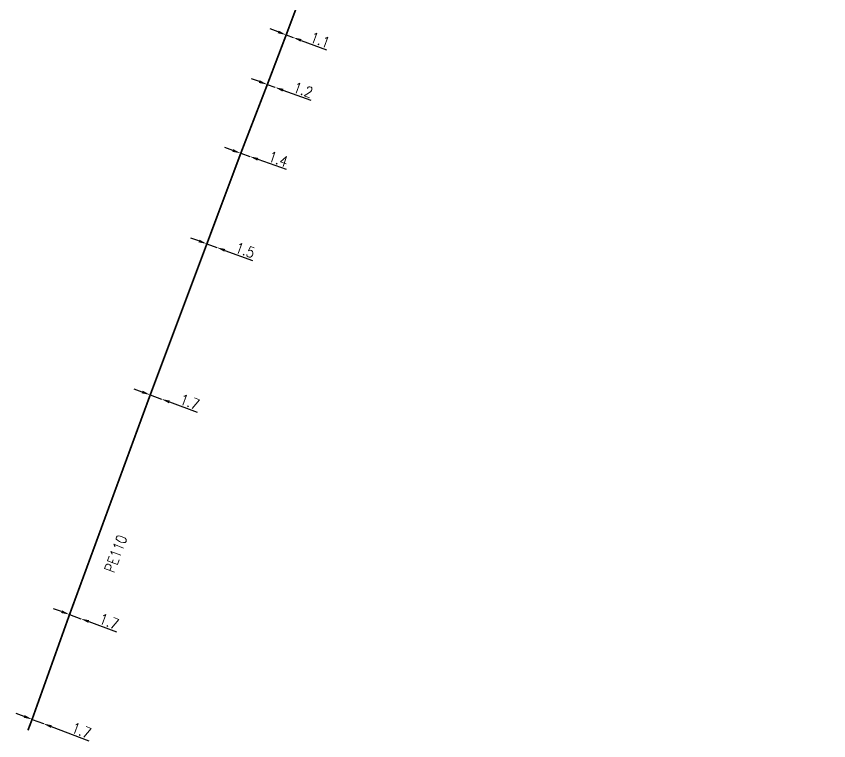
# Model space of a CAD drawing. Header units: millimetres. Extents: x 146997 to 147991, y 130998 to 131775.
# Drawn here: x 147218.6 to 147333.6, y 130998.5 to 131101.2 of the extents above; entities that cross this region are included whole.
import ezdxf
from ezdxf.enums import TextEntityAlignment as Align

# ---------------------------------------------------------------- set-up
doc = ezdxf.new("R2010")
doc.units = ezdxf.units.MM
doc.header["$PDMODE"] = 34
doc.linetypes.add('L_100_PE', pattern=[14, 10, -1.5, 1, -1.5])
doc.layers.get('Defpoints').update_dxf_attribs({"linetype": 'CONTINUOUS'})
doc.layers.add('L_140', color=3, linetype='CONTINUOUS')
doc.styles.get("Standard").update_dxf_attribs({"font": 'romans.shx', "width": 0.85})
doc.dimstyles.get("Standard").update_dxf_attribs({"dimtxt": 1.5, "dimasz": 1.2, "dimexe": 0.625, "dimexo": 0.625, "dimgap": 0.25, "dimtad": 1, "dimdec": 1, "dimzin": 0, "dimdsep": 46, "dimtxsty": 'Standard', "dimcen": -0.5, "dimadec": 0, "dimazin": 0, "dimtfac": 1, "dimtdec": 1, "dimtmove": 0, "dimatfit": 3, "dimfxl": 0, "dimtolj": 1, "dimtzin": 0, "dimarcsym": 0})

# ---------------------------------------------------------------- blocks, each defined once
blk = doc.blocks.new('*D514')
at = {"layer": 'Defpoints', "color": 0, "linetype": 'Continuous', "transparency": 16777216}
for p in [(147237.54, 131047.51), (147239.13, 131046.93), (147239.13, 131046.93)]:
    blk.add_point(p, dxfattribs=at)
at = {"layer": 'L_140', "color": 0, "linetype": 'Continuous', "lineweight": -2, "transparency": 16777216}
for p, q in [((147236.41, 131047.92), (147235.28, 131048.34)), ((147237.54, 131047.51), (147239.13, 131046.93)), ((147240.26, 131046.51), (147244.19, 131045.07))]:
    blk.add_line(p, q, dxfattribs=at)
at = {"layer": 'L_140', "color": 0, "linetype": 'Continuous', "transparency": 16777216}
for points in [[(147236.48, 131048.11), (147236.34, 131047.74), (147237.54, 131047.51)], [(147240.33, 131046.7), (147240.19, 131046.32), (147239.13, 131046.93)]]:
    blk.add_solid(points, dxfattribs=at)
at = {"layer": 'L_140', "color": 0, "linetype": 'Continuous', "transparency": 16777216, "insert": (147243.13, 131046.52), "char_height": 1.5, "attachment_point": 5, "rotation": 339.8356}
blk.add_mtext('\\A1;1.7', dxfattribs=at)
blk = doc.blocks.new('*D515')
at = {"layer": 'Defpoints', "color": 0, "linetype": 'Continuous', "transparency": 16777216}
for p in [(147220.82, 131001.55), (147222.41, 131000.95), (147222.41, 131000.95)]:
    blk.add_point(p, dxfattribs=at)
at = {"layer": 'L_140', "color": 0, "linetype": 'Continuous', "lineweight": -2, "transparency": 16777216}
for p, q in [((147219.7, 131001.97), (147218.57, 131002.39)), ((147220.82, 131001.55), (147222.41, 131000.95)), ((147223.53, 131000.52), (147228.85, 130998.52))]:
    blk.add_line(p, q, dxfattribs=at)
at = {"layer": 'L_140', "color": 0, "linetype": 'Continuous', "transparency": 16777216}
for points in [[(147219.77, 131002.16), (147219.63, 131001.78), (147220.82, 131001.55)], [(147223.6, 131000.71), (147223.46, 131000.34), (147222.41, 131000.95)]]:
    blk.add_solid(points, dxfattribs=at)
at = {"layer": 'L_140', "color": 0, "linetype": 'Continuous', "transparency": 16777216, "insert": (147227.81, 130999.98), "char_height": 1.5, "attachment_point": 5, "rotation": 339.3302}
blk.add_mtext('\\A1;1.7', dxfattribs=at)
blk = doc.blocks.new('*D516')
at = {"layer": 'Defpoints', "color": 0, "linetype": 'Continuous', "transparency": 16777216}
for p in [(147250.36, 131081.74), (147251.64, 131081.29), (147251.64, 131081.29)]:
    blk.add_point(p, dxfattribs=at)
at = {"layer": 'L_140', "color": 0, "linetype": 'Continuous', "lineweight": -2, "transparency": 16777216}
for p, q in [((147249.23, 131082.14), (147248.1, 131082.54)), ((147250.36, 131081.74), (147251.64, 131081.29)), ((147252.77, 131080.89), (147256.77, 131079.47))]:
    blk.add_line(p, q, dxfattribs=at)
at = {"layer": 'L_140', "color": 0, "linetype": 'Continuous', "transparency": 16777216}
for points in [[(147249.3, 131082.33), (147249.17, 131081.95), (147250.36, 131081.74)], [(147252.84, 131081.08), (147252.7, 131080.7), (147251.64, 131081.29)]]:
    blk.add_solid(points, dxfattribs=at)
at = {"layer": 'L_140', "color": 0, "linetype": 'Continuous', "transparency": 16777216, "insert": (147255.67, 131080.92), "char_height": 1.5, "attachment_point": 5, "rotation": 340.4789}
blk.add_mtext('\\A1;1.4', dxfattribs=at)
blk = doc.blocks.new('*D517')
at = {"layer": 'Defpoints', "color": 0, "linetype": 'Continuous', "transparency": 16777216}
for p in [(147254.12, 131091.48), (147255.2, 131091.09), (147255.2, 131091.09)]:
    blk.add_point(p, dxfattribs=at)
at = {"layer": 'L_140', "color": 0, "linetype": 'Continuous', "lineweight": -2, "transparency": 16777216}
for p, q in [((147252.99, 131091.89), (147251.86, 131092.3)), ((147254.12, 131091.48), (147255.2, 131091.09)), ((147256.33, 131090.68), (147260.27, 131089.26))]:
    blk.add_line(p, q, dxfattribs=at)
at = {"layer": 'L_140', "color": 0, "linetype": 'Continuous', "transparency": 16777216}
for points in [[(147253.06, 131092.08), (147252.92, 131091.7), (147254.12, 131091.48)], [(147256.4, 131090.87), (147256.26, 131090.49), (147255.2, 131091.09)]]:
    blk.add_solid(points, dxfattribs=at)
at = {"layer": 'L_140', "color": 0, "linetype": 'Continuous', "transparency": 16777216, "insert": (147259.2, 131090.71), "char_height": 1.5, "attachment_point": 5, "rotation": 340.114}
blk.add_mtext('\\A1;1.2', dxfattribs=at)
blk = doc.blocks.new('*D518')
at = {"layer": 'Defpoints', "color": 0, "linetype": 'Continuous', "transparency": 16777216}
for p in [(147256.79, 131098.51), (147257.77, 131098.15), (147257.77, 131098.15)]:
    blk.add_point(p, dxfattribs=at)
at = {"layer": 'L_140', "color": 0, "linetype": 'Continuous', "lineweight": -2, "transparency": 16777216}
for p, q in [((147255.66, 131098.93), (147254.54, 131099.35)), ((147256.79, 131098.51), (147257.77, 131098.15)), ((147258.9, 131097.73), (147262.48, 131096.41))]:
    blk.add_line(p, q, dxfattribs=at)
at = {"layer": 'L_140', "color": 0, "linetype": 'Continuous', "transparency": 16777216}
for points in [[(147255.73, 131099.12), (147255.59, 131098.74), (147256.79, 131098.51)], [(147258.97, 131097.92), (147258.83, 131097.55), (147257.77, 131098.15)]]:
    blk.add_solid(points, dxfattribs=at)
at = {"layer": 'L_140', "color": 0, "linetype": 'Continuous', "transparency": 16777216, "insert": (147261.6, 131097.8), "char_height": 1.5, "attachment_point": 5, "rotation": 339.6915}
blk.add_mtext('\\A1;1.1', dxfattribs=at)
blk = doc.blocks.new('*D188')
at = {"layer": 'Defpoints', "color": 0, "linetype": 'Continuous', "transparency": 16777216}
for p in [(147245.56, 131068.91), (147246.97, 131068.4), (147246.97, 131068.4)]:
    blk.add_point(p, dxfattribs=at)
at = {"layer": 'L_140', "color": 0, "linetype": 'Continuous', "lineweight": -2, "transparency": 16777216}
for p, q in [((147244.44, 131069.32), (147243.31, 131069.73)), ((147245.56, 131068.91), (147246.97, 131068.4)), ((147248.1, 131067.99), (147252.04, 131066.56))]:
    blk.add_line(p, q, dxfattribs=at)
at = {"layer": 'L_140', "color": 0, "linetype": 'Continuous', "transparency": 16777216}
for points in [[(147244.5, 131069.51), (147244.37, 131069.13), (147245.56, 131068.91)], [(147248.17, 131068.18), (147248.03, 131067.8), (147246.97, 131068.4)]]:
    blk.add_solid(points, dxfattribs=at)
at = {"layer": 'L_140', "color": 0, "linetype": 'Continuous', "transparency": 16777216, "insert": (147250.98, 131068.01), "char_height": 1.5, "attachment_point": 5, "rotation": 340.0461}
blk.add_mtext('\\A1;1.5', dxfattribs=at)
blk = doc.blocks.new('*D189')
at = {"layer": 'Defpoints', "color": 0, "linetype": 'Continuous', "transparency": 16777216}
for p in [(147226.12, 131016.4), (147227.71, 131015.81), (147227.71, 131015.81)]:
    blk.add_point(p, dxfattribs=at)
at = {"layer": 'L_140', "color": 0, "linetype": 'Continuous', "lineweight": -2, "transparency": 16777216}
for p, q in [((147224.99, 131016.81), (147223.86, 131017.22)), ((147226.12, 131016.4), (147227.71, 131015.81)), ((147228.84, 131015.4), (147232.78, 131013.97))]:
    blk.add_line(p, q, dxfattribs=at)
at = {"layer": 'L_140', "color": 0, "linetype": 'Continuous', "transparency": 16777216}
for points in [[(147225.06, 131016.99), (147224.92, 131016.62), (147226.12, 131016.4)], [(147228.91, 131015.59), (147228.77, 131015.22), (147227.71, 131015.81)]]:
    blk.add_solid(points, dxfattribs=at)
at = {"layer": 'L_140', "color": 0, "linetype": 'Continuous', "transparency": 16777216, "insert": (147231.72, 131015.42), "char_height": 1.5, "attachment_point": 5, "rotation": 339.9883}
blk.add_mtext('\\A1;1.7', dxfattribs=at)

msp = doc.modelspace()

# ---------------------------------------------------------------- linework, layer by layer
at = {"layer": 'L_140', "linetype": 'L_100_PE', "const_width": 0.25, "flags": 128}
msp.add_lwpolyline([(147439.82, 131156.28), (147425.38, 131160.23), (147414.24, 131162.93), (147400.62, 131167.85), (147387.5, 131173.77), (147377.3, 131180.85), (147368.15, 131187.53), (147358.51, 131194.88), (147351.67, 131200.04), (147348.21, 131202.69), (147345.55, 131204.72), (147342.77, 131206.83), (147333.56, 131213.67), (147325.22, 131219.86), (147323.84, 131220.91), (147322.27, 131222.11), (147319.53, 131224.2), (147304.85, 131234.87), (147301.75, 131237.19), (147299.12, 131236.08), (147294, 131232.7), (147293.07, 131231.99), (147292.97, 131231.21), (147292.57, 131227.44), (147292.06, 131223.86), (147292.06, 131223.86), (147291.94, 131223.15), (147291.35, 131218.18), (147290.63, 131207.15, -0.057133), (147286.89, 131183.18, -0.054092), (147284.4, 131172.15, -0.035127), (147276.85, 131152.42), (147273.42, 131142.07), (147270.09, 131133.61), (147263.55, 131116.57), (147256.79, 131098.51), (147254.12, 131091.48), (147250.36, 131081.74), (147245.56, 131068.91), (147237.54, 131047.51), (147226.12, 131016.4), (147220.82, 131001.55), (147220.23, 131000)], format="xyb", dxfattribs=at)

# ---------------------------------------------------------------- texts
at = {"layer": 'L_140', "linetype": 'Continuous', "width": 0.85}
msp.add_text('PE110', height=1.5, rotation=69.4416, dxfattribs=at).set_placement((147232.67, 131025.01), align=Align.MIDDLE)

# ---------------------------------------------------------------- dimensions: what is measured, and where the dimension line sits
at = {"layer": 'L_140', "linetype": 'Continuous'}
for base, p1, p2, angle, picture, middle in [((147257.7706, 131098.1505), (147256.7859, 131098.5149), (147257.7706, 131098.1505), 159.6915, '*D518', (147261.2524, 131096.862)), ((147255.2, 131091.09), (147254.12, 131091.48), (147255.2, 131091.09), 160.114, '*D517', (147258.86, 131089.77)), ((147251.6372, 131081.2902), (147250.3648, 131081.7413), (147251.6372, 131081.2902), 160.4789, '*D516', (147255.3366, 131079.9786)), ((147246.97, 131068.4), (147245.56, 131068.91), (147246.97, 131068.4), 160.0461, '*D188', (147250.63, 131067.07)), ((147239.13, 131046.93), (147237.54, 131047.51), (147239.13, 131046.93), 159.8356, '*D514', (147242.79, 131045.58)), ((147227.71, 131015.81), (147226.12, 131016.4), (147227.71, 131015.81), 159.9883, '*D189', (147231.37, 131014.48)), ((147222.41, 131000.95), (147220.82, 131001.55), (147222.41, 131000.95), 159.3302, '*D515', (147227.45, 130999.05))]:
    dim = msp.add_linear_dim(base=base, p1=p1, p2=p2, angle=angle, dimstyle='Standard', dxfattribs=at)
    dim.commit()
    dim.dimension.update_dxf_attribs({"geometry": picture, "text_midpoint": middle, "dimtype": 160})

doc.saveas('drawing.dxf')
